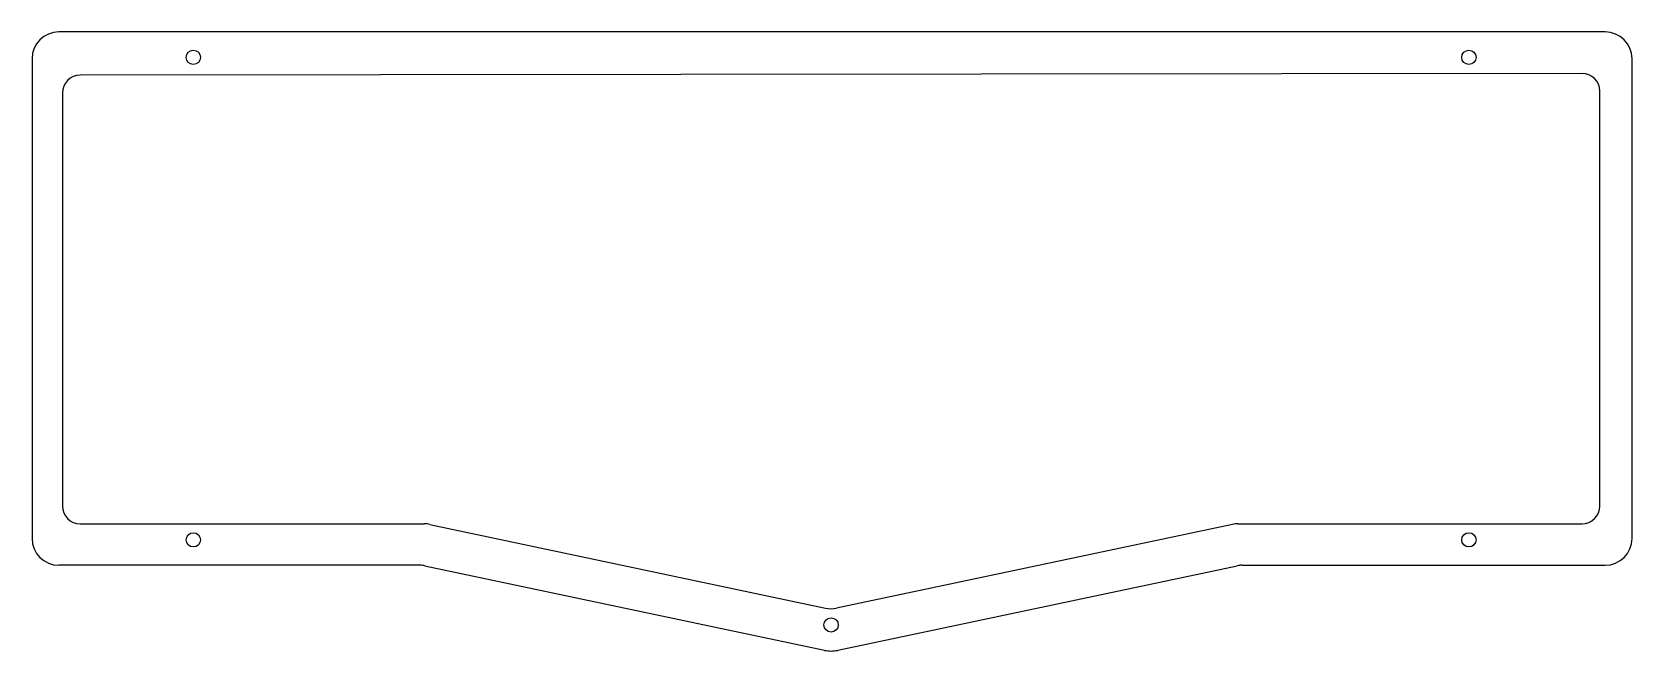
# Model space of a CAD drawing. Header units: inches. Extents: x 18 to 377, y 15 to 154.
import ezdxf

# ---------------------------------------------------------------- set-up
doc = ezdxf.new("R2010")
doc.units = ezdxf.units.IN
doc.header["$MEASUREMENT"] = 0

msp = doc.modelspace()

# ---------------------------------------------------------------- linework, layer by layer
at = {"linetype": 'Continuous'}
for p, q in [((371.11, 154.05), (24.4, 154.05)), ((18.4, 148.05), (18.4, 40.43)), ((377.11, 40.43), (377.11, 148.05)), ((365.9, 144.75), (29.2, 144.35)), ((25.2, 140.35), (25.2, 47.73)), ((369.9, 47.73), (369.9, 140.75)), ((29.2, 43.73), (106.34, 43.73)), ((107.58, 43.6), (196.3, 24.8)), ((287.52, 43.6), (198.79, 24.8)), ((288.76, 43.73), (365.9, 43.73)), ((105.49, 34.43), (24.4, 34.43)), ((106.48, 34.32), (196.06, 15.34)), ((199.04, 15.34), (288.61, 34.32)), ((289.61, 34.43), (371.11, 34.43))]:
    msp.add_line(p, q, dxfattribs=at)
for centre in [(54.56, 148.36), (340.54, 148.36), (54.56, 40.13), (340.54, 40.13), (197.55, 21.04)]:
    msp.add_circle(centre, 1.6, dxfattribs=at)
for centre, radius, start, end in [((24.4, 148.05), 6, 90, 180), ((371.11, 148.05), 6, 0, 90), ((29.2, 140.35), 4, 90, 180), ((365.9, 140.75), 4, 0, 90), ((29.2, 47.73), 4, 180, 269.9874), ((365.9, 47.73), 4, 270.0126, 0), ((106.34, 37.73), 6, 78.0344, 89.9771), ((288.76, 37.73), 6, 90.0229, 101.9656), ((24.4, 40.43), 6, 180, 270), ((371.11, 40.43), 6, 270, 0), ((105.49, 29.63), 4.8, 78.0344, 90), ((289.61, 29.63), 4.8, 90, 101.9657), ((197.55, 30.66), 6, 258.0206, 281.9794), ((197.55, 22.38), 7.2, 258.0344, 281.9657)]:
    msp.add_arc(centre, radius, start, end, dxfattribs=at)

doc.saveas('drawing.dxf')
